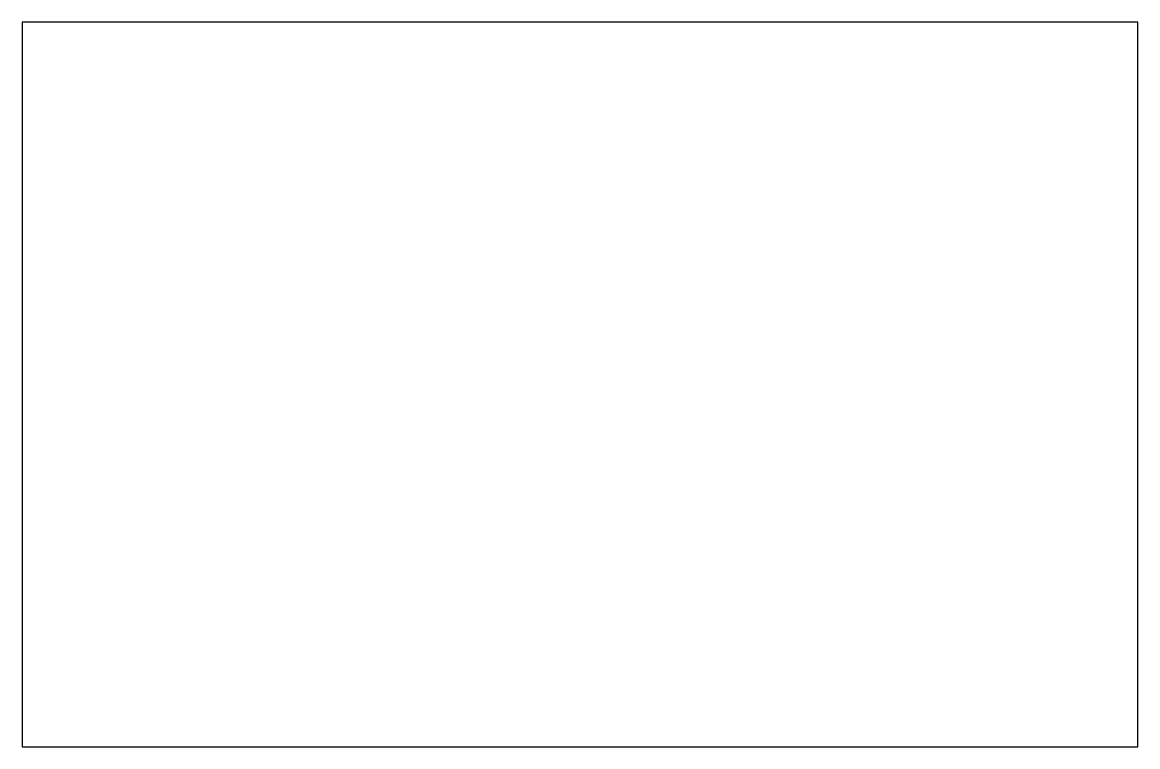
# Model space of a CAD drawing. Header units: millimetres. Extents: x 419.5 to 429.5, y -206.2 to -199.8.
import ezdxf

# ---------------------------------------------------------------- set-up
doc = ezdxf.new("R2010")
doc.units = ezdxf.units.MM
doc.layers.add('shape_1', color=2, linetype='Continuous')

msp = doc.modelspace()

# ---------------------------------------------------------------- linework, layer by layer
at = {"layer": 'shape_1'}
msp.add_lwpolyline([(419.5, -206.25), (429.5, -206.25), (429.5, -199.75), (419.5, -199.75)], close=True, dxfattribs=at)

doc.saveas('drawing.dxf')
